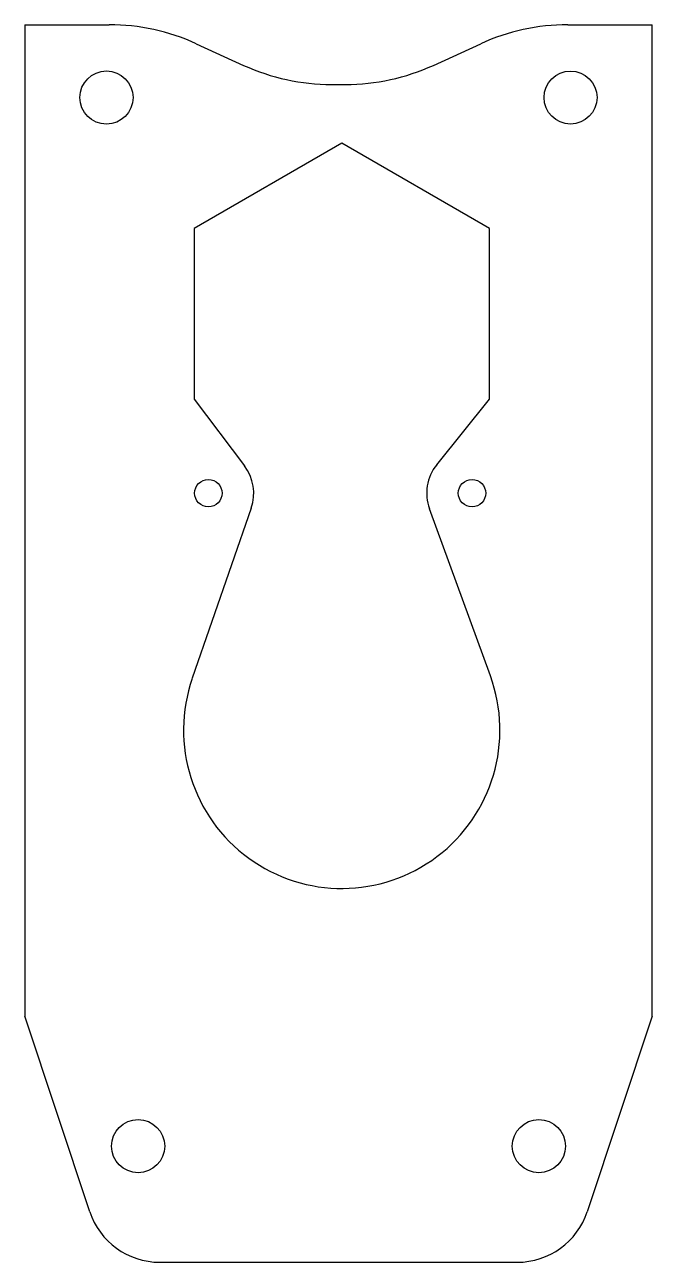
# Model space of a CAD drawing. Header units: millimetres. Extents: x -30 to 30, y -119 to -2.
import ezdxf

# ---------------------------------------------------------------- set-up
doc = ezdxf.new("R2010")
doc.units = ezdxf.units.MM

msp = doc.modelspace()

# ---------------------------------------------------------------- linework, layer by layer
at = {"color": 7, "linetype": 'Continuous', "lineweight": 25}
for p, q in [((-29.75, -2.1), (-21.75, -2.1)), ((-29.75, -2.1), (-29.75, -96.04)), ((21.75, -2.1), (29.75, -2.1)), ((29.75, -96.04), (29.75, -2.1)), ((-13.49, -3.9), (-9, -5.95)), ((9, -5.95), (13.49, -3.9)), ((-0.65, -7.76), (0.65, -7.76)), ((0.31, -13.33), (-13.69, -21.41)), ((14.31, -21.41), (0.31, -13.33)), ((-13.69, -21.41), (-13.69, -37.57)), ((14.31, -37.57), (14.31, -21.41)), ((-13.69, -37.57), (-8.91, -43.9)), ((9.31, -43.8), (14.31, -37.57)), ((-8.27, -47.9), (-13.86, -64.03)), ((14.4, -63.8), (8.62, -47.97)), ((-23.59, -114.57), (-29.75, -96.04)), ((29.75, -96.04), (23.59, -114.57)), ((-16.95, -119.36), (16.95, -119.36))]:
    msp.add_line(p, q, dxfattribs=at)
for centre, radius in [((-22, -9), 2.52), ((22, -9), 2.51), ((-12.34, -46.49), 1.3), ((12.66, -46.49), 1.3), ((-19, -108.36), 2.52), ((19, -108.36), 2.52)]:
    msp.add_circle(centre, radius, dxfattribs=at)
for centre, radius, start, end in [((-21.75, -22), 19.9, 65.4769, 90), ((21.75, -22), 19.9, 90, 114.5231), ((-0.65, 12.34), 20.1, 245.4769, 270), ((0.65, 12.34), 20.1, 270, 294.5231), ((-12.34, -46.49), 4.3, 340.898, 37.0856), ((12.66, -46.49), 4.3, 141.2122, 200.0556), ((0.31, -68.94), 15, 160.898, 20.0556), ((-16.95, -112.36), 7, 198.3838, 270), ((16.95, -112.36), 7, 270, 341.6162)]:
    msp.add_arc(centre, radius, start, end, dxfattribs=at)

doc.saveas('drawing.dxf')
